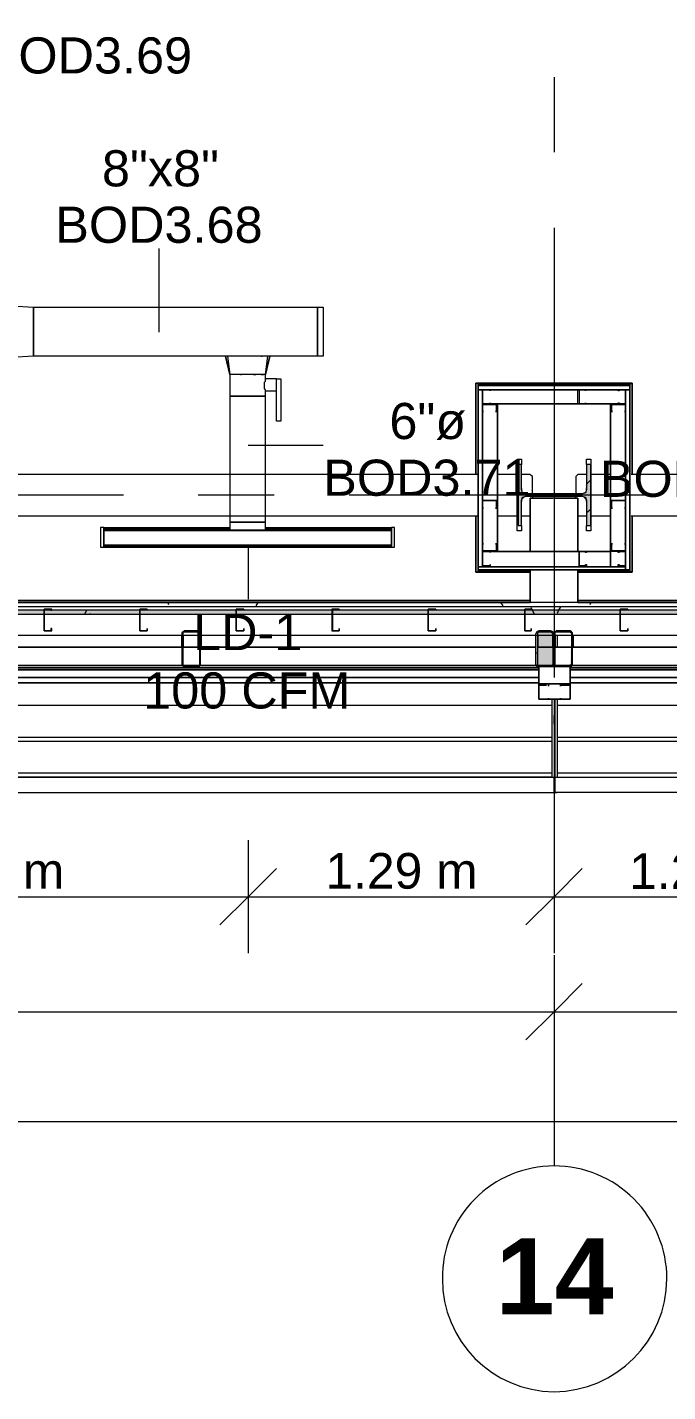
# Model space of a CAD drawing. Header units: metres. Extents: x 98 to 337, y -7 to 53.
# Drawn here: x 124.1 to 126.81, y 8.27 to 14.03 of the extents above; entities that cross this region are included whole.
import ezdxf

# ---------------------------------------------------------------- set-up
doc = ezdxf.new("R2010")
doc.units = ezdxf.units.M
doc.layers.add('HVAC - Ductos', color=5, linetype='Continuous', lineweight=0)
doc.layers.add('PDF_Text', color=7, linetype='Continuous', lineweight=0)
doc.layers.add('PDF_Geometry', color=7, linetype='Continuous', lineweight=0, true_color=0xaaaaaa)
doc.layers.add('PDF_Solid Fills', color=7, linetype='Continuous', lineweight=0, true_color=0xffffff)
doc.styles.add('PDF Helvetica', font='')
doc.styles.add('PDF Helvetica Bold', font='')
doc.styles.get('PDF Helvetica').set_extended_font_data('Helvetica')
doc.styles.get('PDF Helvetica Bold').set_extended_font_data('Helvetica', bold=True)

msp = doc.modelspace()

# ---------------------------------------------------------------- hatches: boundary and pattern name
at = {"layer": 'PDF_Solid Fills', "lineweight": 0, "transparency": 33554559}
for points in [[(126.189, 12.0775), (126.189, 12.1829), (126.1752, 12.1829), (126.1752, 11.9263), (126.189, 11.9263), (126.189, 12.0362), (126.1935, 12.05), (126.4593, 12.05), (126.4639, 12.0454), (126.4639, 11.9263), (126.4822, 11.9263), (126.4822, 12.1829), (126.4639, 12.1829), (126.4593, 12.0683), (126.4455, 12.0637), (126.2072, 12.0591), (126.2072, 12.0637), (126.1935, 12.0637), (126.1935, 12.0775)], [(126.2485, 11.3398), (126.2531, 11.3398), (126.2531, 11.3306), (126.3218, 11.3352), (126.3264, 11.4766), (126.3264, 11.4772), (126.3218, 11.4818), (126.2531, 11.4818), (126.2485, 11.4727)]]:
    msp.add_hatch(color=256, dxfattribs=at).paths.add_polyline_path(points)
h = msp.add_hatch(color=256, dxfattribs=at)
h.paths.add_polyline_path([(107.9354, 11.5506), (107.9354, 11.5689), (105.9562, 11.5689), (105.9562, 11.5506)])
h.paths.add_polyline_path([(154.6138, 11.5689), (154.6138, 11.5506), (155.4202, 11.5506), (155.4202, 11.5689)])
h.paths.add_polyline_path([(155.4248, 11.5689), (155.4248, 11.5506), (157.4499, 11.5506), (157.4499, 11.5689)])
h.paths.add_polyline_path([(157.4544, 11.5689), (157.4544, 11.5506), (158.9939, 11.5506), (158.9939, 11.5689)])
h.paths.add_polyline_path([(152.5841, 11.5689), (152.5841, 11.5506), (154.6092, 11.5506), (154.6092, 11.5689)])
h.paths.add_polyline_path([(150.5544, 11.5689), (150.5544, 11.5506), (152.5795, 11.5506), (152.5795, 11.5689)])
h.paths.add_polyline_path([(149.7434, 11.5689), (149.7434, 11.5506), (150.5498, 11.5506), (150.5498, 11.5689)])
h.paths.add_polyline_path([(147.7137, 11.5689), (147.7137, 11.5506), (149.7388, 11.5506), (149.7388, 11.5689)])
h.paths.add_polyline_path([(144.8731, 11.5689), (144.8731, 11.5506), (147.7092, 11.5506), (147.7092, 11.5689)])
h.paths.add_polyline_path([(142.8434, 11.5689), (142.8434, 11.5506), (144.8685, 11.5506), (144.8685, 11.5689)])
h.paths.add_polyline_path([(140.0027, 11.5689), (140.0027, 11.5506), (142.8388, 11.5506), (142.8388, 11.5689)])
h.paths.add_polyline_path([(137.973, 11.5689), (137.973, 11.5506), (139.9981, 11.5506), (139.9981, 11.5689)])
h.paths.add_polyline_path([(137.1621, 11.5689), (137.1621, 11.5506), (137.9685, 11.5506), (137.9685, 11.5689)])
h.paths.add_polyline_path([(135.1324, 11.5689), (135.1324, 11.5506), (137.1575, 11.5506), (137.1575, 11.5689)])
h.paths.add_polyline_path([(133.1027, 11.5689), (133.1027, 11.5506), (135.1278, 11.5506), (135.1278, 11.5689)])
h.paths.add_polyline_path([(132.2917, 11.5689), (132.2917, 11.5506), (133.0981, 11.5506), (133.0981, 11.5689)])
h.paths.add_polyline_path([(130.2621, 11.5689), (130.2621, 11.5506), (132.2872, 11.5506), (132.2872, 11.5689)])
h.paths.add_polyline_path([(128.2324, 11.5689), (128.2324, 11.5506), (130.2575, 11.5506), (130.2575, 11.5689)])
h.paths.add_polyline_path([(127.4214, 11.5689), (127.4214, 11.5506), (128.2278, 11.5506), (128.2278, 11.5689)])
h.paths.add_polyline_path([(125.3917, 11.5689), (125.3917, 11.5506), (127.4168, 11.5506), (127.4168, 11.5689)])
h.paths.add_polyline_path([(122.5511, 11.5689), (122.5511, 11.5506), (125.3871, 11.5506), (125.3871, 11.5689)])
h.paths.add_polyline_path([(120.5214, 11.5689), (120.5214, 11.5506), (122.5465, 11.5506), (122.5465, 11.5689)])
h.paths.add_polyline_path([(117.6807, 11.5689), (117.6807, 11.5506), (120.5168, 11.5506), (120.5168, 11.5689)])
h.paths.add_polyline_path([(115.651, 11.5689), (115.651, 11.5506), (117.6761, 11.5506), (117.6761, 11.5689)])
h.paths.add_polyline_path([(114.8401, 11.5689), (114.8401, 11.5506), (115.6464, 11.5506), (115.6464, 11.5689)])
h.paths.add_polyline_path([(112.8104, 11.5689), (112.8104, 11.5506), (114.8355, 11.5506), (114.8355, 11.5689)])
h.paths.add_polyline_path([(110.7807, 11.5689), (110.7807, 11.5506), (112.8058, 11.5506), (112.8058, 11.5689)])
h.paths.add_polyline_path([(109.9698, 11.5689), (109.9698, 11.5506), (110.7761, 11.5506), (110.7761, 11.5689)])
h.paths.add_polyline_path([(107.94, 11.5689), (107.94, 11.5506), (109.9652, 11.5506), (109.9652, 11.5689)])
h = msp.add_hatch(color=256, dxfattribs=at)
h.paths.add_polyline_path([(124.8236, 11.4772), (124.8236, 11.4818), (124.7641, 11.4818)])
h.paths.add_polyline_path([(124.7595, 11.4727), (124.7549, 11.4727), (124.7549, 11.3398)])
h.paths.add_polyline_path([(124.8282, 11.3306), (124.8282, 11.3352), (124.7595, 11.3352)])
h.paths.add_polyline_path([(124.8282, 11.3352), (124.8327, 11.4727), (124.8282, 11.4727)])
h = msp.add_hatch(color=256, dxfattribs=at)
h.paths.add_polyline_path([(126.3997, 11.4772), (126.3997, 11.4818), (126.3356, 11.4818)])
h.paths.add_polyline_path([(126.3997, 11.3352), (126.4043, 11.4721), (126.4043, 11.4727), (126.3997, 11.4727), (126.3951, 11.3398), (126.331, 11.3352), (126.3997, 11.3306)])
h.paths.add_polyline_path([(126.331, 11.4727), (126.3264, 11.4727), (126.3264, 11.3398)])

# ---------------------------------------------------------------- linework, layer by layer
at = {"layer": 'HVAC - Ductos', "lineweight": 0}
for points in [[(124.1272, 12.6411), (123.7607, 12.6181), (123.7607, 12.8701), (124.1272, 12.8472)], [(124.1272, 12.8472), (125.3276, 12.8472), (125.3276, 12.6411), (124.1272, 12.6411)], [(125.0023, 12.5631), (125.0069, 12.5631)], [(125.0573, 12.5631), (125.0618, 12.5631), (125.0664, 12.5631), (125.0618, 12.5631)], [(125.0894, 12.5631), (125.0985, 12.5631)], [(125.1718, 12.3662), (125.1534, 12.3662), (125.1534, 12.5448), (125.1718, 12.5448)], [(124.9565, 11.908), (124.961, 11.908), (124.9656, 11.908), (124.9793, 11.908), (124.9931, 11.908), (125.0114, 11.908), (125.0344, 11.908), (125.0527, 11.908), (125.071, 11.908), (125.0848, 11.908), (125.0985, 11.908), (125.1031, 11.908), (125.1076, 11.908), (125.1076, 11.94), (125.0985, 11.94), (125.0848, 11.94), (125.071, 11.94), (125.0527, 11.94), (125.0344, 11.94), (125.0114, 11.94), (124.9931, 11.94), (124.9793, 11.94), (124.9656, 11.94), (124.9565, 11.94)], [(124.4112, 11.8346), (124.4249, 11.8346), (124.4249, 11.9171), (124.4112, 11.9171)], [(125.6392, 11.8438), (125.6392, 11.9034), (124.4249, 11.9034), (124.4249, 11.908), (125.6392, 11.908), (125.6392, 11.9034), (124.4249, 11.9034), (124.4249, 11.8438)], [(125.6529, 11.8346), (125.6529, 11.9171), (125.6392, 11.9171), (125.6392, 11.8346)]]:
    msp.add_lwpolyline(points, close=True, dxfattribs=at)
for points in [[(124.9565, 12.6411), (124.9473, 12.6411), (124.9427, 12.6411), (124.9381, 12.6411)], [(124.9381, 12.6411), (124.9565, 12.5631), (124.9381, 12.6411)], [(124.9473, 12.6411), (124.9565, 12.5631)], [(125.126, 12.6411), (125.1076, 12.5631), (125.1031, 12.5631), (125.0985, 12.5631), (125.0848, 12.5631), (125.071, 12.5631), (125.0527, 12.5631), (125.0344, 12.5631), (125.0114, 12.5631), (124.9931, 12.5631), (124.9793, 12.5631), (124.9656, 12.5631), (124.961, 12.5631), (124.9565, 12.5631), (124.9565, 12.4715), (124.9565, 11.94), (124.961, 11.94), (124.9656, 11.94), (124.9793, 11.94), (124.9931, 11.94), (125.0114, 11.94), (125.0344, 11.94), (125.0527, 11.94), (125.071, 11.94), (125.0848, 11.94), (125.0985, 11.94), (125.1031, 11.94), (125.1076, 11.94), (125.1076, 12.4715), (125.0985, 12.4715), (125.0848, 12.4715), (125.071, 12.4715), (125.0527, 12.4715), (125.0344, 12.4715), (125.0114, 12.4715), (124.9931, 12.4715), (124.9793, 12.4715), (124.9656, 12.4715), (124.9565, 12.4715), (124.9656, 12.4715), (124.9793, 12.4715), (124.9931, 12.4715), (125.0114, 12.4715), (125.0344, 12.4715), (125.0527, 12.4715), (125.071, 12.4715), (125.0848, 12.4715), (125.0985, 12.4715), (125.1076, 12.4715), (125.1076, 12.4944), (125.1534, 12.4944), (125.1534, 12.499), (125.1534, 12.5036), (125.1534, 12.5127), (125.1534, 12.5173), (125.1534, 12.5264), (125.1534, 12.531), (125.1534, 12.5356), (125.1534, 12.5402)], [(124.9793, 12.6411), (124.961, 12.6411)], [(125.1031, 12.6411), (125.0848, 12.6411), (125.0802, 12.6411), (125.0756, 12.6411), (125.0664, 12.6411), (125.0527, 12.6411), (125.0481, 12.6411), (125.0435, 12.6411), (125.0206, 12.6411), (125.016, 12.6411), (125.0114, 12.6411), (124.9977, 12.6411), (124.9885, 12.6411), (124.9839, 12.6411)], [(125.0894, 12.6411), (125.0939, 12.6411)], [(125.1534, 12.5448), (125.1076, 12.5448), (125.1076, 12.5631), (125.1168, 12.6411)], [(125.1076, 12.5631), (125.126, 12.6411), (125.1214, 12.6411), (125.1168, 12.6411), (125.1076, 12.6411)], [(125.1076, 12.4944), (125.1076, 12.499), (125.1031, 12.5036), (125.1031, 12.5127), (125.1031, 12.5219), (125.1031, 12.531), (125.1076, 12.5356), (125.1076, 12.5402), (125.1076, 12.5448)], [(125.1443, 12.0546), (124.8236, 12.0546)], [(124.4249, 11.885), (124.4249, 11.8942), (124.4249, 11.9125), (124.4249, 11.9171), (124.9565, 11.9171)], [(124.9565, 11.9125), (124.4249, 11.9125)], [(124.4249, 11.8896), (124.4249, 11.8942), (124.4249, 11.8988)], [(125.1076, 11.9171), (125.6392, 11.9171), (125.6392, 11.9125), (125.6392, 11.8942), (125.6392, 11.885)], [(125.6392, 11.9125), (125.1076, 11.9125)], [(125.6392, 11.8988), (125.6392, 11.8942), (125.6392, 11.8896)], [(125.6392, 11.8621), (125.6392, 11.8575), (125.6392, 11.853), (125.6392, 11.8346), (125.6392, 11.8392), (124.4249, 11.8392), (124.4249, 11.8346), (124.4249, 11.853), (124.4249, 11.8575), (124.4249, 11.8621)], [(124.4249, 11.8484), (124.4249, 11.853), (124.4249, 11.8575)], [(124.4249, 11.8346), (125.6392, 11.8346)], [(125.6392, 11.8575), (125.6392, 11.853), (125.6392, 11.8484)]]:
    msp.add_lwpolyline(points, dxfattribs=at)
at = {"layer": 'PDF_Geometry', "lineweight": 0}
for points in [[(145.6291, 35.5724), (158.9481, 35.5724), (158.9481, 25.4148), (157.3124, 25.4148), (157.3124, 25.401), (158.9481, 25.401), (158.9481, 23.912), (157.9447, 23.912), (157.9447, 23.8937), (158.9481, 23.8937), (158.9481, 11.6009), (105.9562, 11.6009)], [(158.9618, 23.8937), (158.9618, 11.6009), (158.9618, 11.5826), (105.9562, 11.5826)], [(126.3264, 13.8185), (126.3264, 13.5024)], [(126.3264, 13.1817), (126.3264, 11.7613)], [(126.0057, 11.7384), (126.2256, 11.7384), (126.0057, 11.7384), (126.0057, 11.7338), (126.0011, 11.7293), (125.9965, 11.7293), (126.2256, 11.7293), (125.9965, 11.7293), (126.0011, 11.7293), (126.0057, 11.7338), (126.0057, 11.7384), (126.0057, 12.5173), (126.0057, 12.5219), (126.0011, 12.5264), (125.9965, 12.5264), (126.6563, 12.5264), (126.6517, 12.5264), (126.6471, 12.5219), (126.6471, 12.5173), (126.6471, 11.7384), (126.6471, 12.499), (126.6287, 12.499), (126.6287, 11.7384), (126.6471, 11.7384), (126.6471, 12.5173), (126.6471, 11.7384), (126.6471, 11.7338), (126.6517, 11.7293), (126.6563, 11.7293), (126.6563, 11.9675), (126.6563, 11.7293), (126.6517, 11.7293), (126.6471, 11.7338), (126.6471, 11.7384), (126.6471, 12.5173), (126.6471, 11.7384)], [(126.0057, 12.5173), (126.0057, 11.7384), (126.0057, 12.5173)], [(126.6471, 12.5173), (126.0057, 12.5173), (126.6471, 12.5173)], [(126.6471, 11.7384), (126.6471, 12.5173), (126.6471, 11.7384)], [(126.189, 11.9262), (126.189, 11.9034), (126.1706, 11.9034), (126.1706, 12.2057), (126.189, 12.2057), (126.189, 12.1829)], [(126.4639, 12.1829), (126.4639, 12.2057), (126.4822, 12.2057), (126.4822, 11.9034), (126.4639, 11.9034), (126.4639, 11.9262)], [(126.0011, 12.1416), (122.3174, 12.1416)], [(126.1706, 12.1416), (126.0881, 12.1416)], [(126.2348, 12.0591), (126.2348, 12.1187), (126.2348, 12.1279), (126.2348, 12.1324), (126.2302, 12.137), (126.2256, 12.1416), (126.221, 12.1416), (126.2164, 12.1416), (126.189, 12.1416)], [(126.4639, 12.1416), (126.4363, 12.1416), (126.4318, 12.1416), (126.4272, 12.1416), (126.4226, 12.137), (126.418, 12.1324), (126.418, 12.1279), (126.418, 12.1187), (126.418, 12.0591)], [(126.4639, 12.1004), (126.4822, 12.1187)], [(126.5647, 12.1416), (126.4822, 12.1416)], [(130.3629, 12.1416), (126.6517, 12.1416)], [(124.5074, 12.0546), (123.2383, 12.0546)], [(126.7296, 12.0546), (125.4605, 12.0546)], [(126.189, 12.0821), (126.189, 12.0729)], [(126.189, 12.0683), (126.1981, 12.0637), (126.2118, 12.0591), (126.4409, 12.0591), (126.4547, 12.0637), (126.4639, 12.0683)], [(126.4639, 12.027), (126.4639, 12.0362), (126.4547, 12.0454), (126.4409, 12.05), (126.2118, 12.05), (126.1981, 12.0454), (126.189, 12.0362), (126.189, 12.027)], [(126.3493, 12.0408), (126.3447, 12.0408), (126.3401, 12.0408), (126.3356, 12.0408), (126.331, 12.0408), (126.3356, 12.0408), (126.3401, 12.0408), (126.3447, 12.0408), (126.3493, 12.0408), (126.4272, 12.0408), (126.2256, 12.0408), (126.3035, 12.0408), (126.3081, 12.0408), (126.3126, 12.0408), (126.3172, 12.0408), (126.3218, 12.0408), (126.3172, 12.0408), (126.3126, 12.0408), (126.3081, 12.0408), (126.3035, 12.0408)], [(126.2348, 12.05), (126.2348, 12.0408)], [(126.4135, 12.05), (126.4226, 12.0591)], [(126.418, 12.0408), (126.418, 12.05)], [(126.4272, 11.8163), (126.4272, 12.0408), (126.4272, 11.8163)], [(126.4639, 12.0729), (126.4639, 12.0821)], [(126.4639, 11.9812), (126.4822, 11.995)], [(122.3174, 11.9675), (126.0011, 11.9675)], [(126.6471, 11.7384), (126.4272, 11.7384), (126.6471, 11.7384), (126.4272, 11.7384), (126.6471, 11.7384), (126.5647, 11.7384), (126.0057, 11.7384), (126.6287, 11.7384), (126.6287, 11.7521), (126.0057, 11.7521), (126.0057, 11.7384), (126.0057, 11.7338), (126.0011, 11.7293), (125.9965, 11.7293), (125.9965, 11.9675), (125.9965, 11.7293), (125.9965, 11.9675), (125.9965, 11.7293), (126.0011, 11.7293), (126.0057, 11.7338), (126.0057, 11.7384), (126.2256, 11.7384), (126.0057, 11.7384), (126.2256, 11.7384), (126.0057, 11.7384)], [(126.0881, 11.9675), (126.1706, 11.9675)], [(126.189, 11.9675), (126.2164, 11.9675), (126.221, 11.9675), (126.2256, 11.9675)], [(126.4272, 11.9675), (126.4318, 11.9675), (126.4363, 11.9675), (126.4639, 11.9675)], [(126.4822, 11.9675), (126.5647, 11.9675)], [(126.6517, 11.9675), (130.3629, 11.9675)], [(126.3264, 11.7613), (126.3264, 11.2848)], [(126.0057, 11.7384), (126.6471, 11.7384), (126.0057, 11.7384)], [(117.2318, 11.6009), (126.2256, 11.6009)], [(126.2256, 11.6009), (117.2318, 11.6009)], [(117.2318, 11.6009), (126.2256, 11.6009)], [(117.2318, 11.6009), (126.2256, 11.6009)], [(117.2318, 11.6009), (126.2256, 11.6009)], [(126.2256, 11.6009), (117.2318, 11.6009)], [(117.2318, 11.6009), (126.2256, 11.6009)], [(126.2256, 11.6009), (117.2318, 11.6009)], [(126.4272, 11.6009), (135.421, 11.6009)], [(135.421, 11.6009), (126.4272, 11.6009)], [(126.4272, 11.6009), (135.421, 11.6009)], [(126.4272, 11.6009), (135.421, 11.6009)], [(126.4272, 11.6009), (135.421, 11.6009)], [(135.421, 11.6009), (126.4272, 11.6009)], [(126.4272, 11.6009), (135.421, 11.6009)], [(135.421, 11.6009), (126.4272, 11.6009)], [(125.3871, 11.5689), (124.9839, 11.5689), (124.5762, 11.5689), (124.173, 11.5689), (123.7652, 11.5689), (123.362, 11.5689), (122.9542, 11.5689), (122.5511, 11.5689)], [(125.3871, 11.5506), (124.9839, 11.5506), (124.5762, 11.5506), (124.173, 11.5506), (123.7652, 11.5506), (123.362, 11.5506), (122.9542, 11.5506), (122.5511, 11.5506)], [(127.4168, 11.5689), (127.0137, 11.5689), (126.6059, 11.5689), (126.2027, 11.5689), (125.7949, 11.5689), (125.3917, 11.5689)], [(127.4168, 11.5506), (127.0137, 11.5506), (126.6059, 11.5506), (126.2027, 11.5506), (125.7949, 11.5506), (125.3917, 11.5506)], [(105.9562, 11.4635), (159.0855, 11.4635), (159.0855, 11.4818)], [(124.7549, 11.4131), (124.7549, 11.4635)], [(124.7595, 11.4635), (124.7595, 11.4131)], [(124.8282, 11.4681), (124.8327, 11.4727)], [(124.8282, 11.4131), (124.8282, 11.4635)], [(124.8327, 11.4635), (124.8327, 11.4131)], [(126.2485, 11.4635), (126.2485, 11.4131)], [(126.2576, 11.4635), (126.2576, 11.4131)], [(126.3218, 11.4544), (126.3264, 11.4589), (126.331, 11.4635), (126.331, 11.4131)], [(126.3218, 11.4131), (126.3218, 11.4635)], [(126.3401, 11.4635), (126.3401, 11.4131)], [(126.3447, 11.4772), (126.3493, 11.4818)], [(126.3997, 11.4086), (126.4043, 11.4131), (126.4043, 11.4635)], [(126.4089, 11.4131), (126.4089, 11.4635)], [(124.7549, 11.3994), (124.7595, 11.404)], [(124.8282, 11.349), (124.8327, 11.3536)], [(126.2485, 11.3856), (126.2576, 11.3902)], [(124.8099, 11.3306), (124.8145, 11.3352)], [(126.3172, 11.1932), (126.3035, 11.1932), (126.3035, 11.1978), (126.3035, 11.1932), (126.3172, 11.1932), (126.3264, 11.1932), (126.331, 11.1932), (126.3401, 11.1932), (126.3538, 11.1932), (126.3447, 11.1932), (126.3538, 11.1932), (126.3035, 11.1932), (126.2622, 11.1932), (126.2622, 11.1978), (126.2622, 11.2482), (126.2622, 11.2528), (126.2622, 11.2574), (126.2622, 11.3306), (126.2622, 11.2574), (126.2622, 11.2528), (126.2622, 11.2482), (126.2622, 11.1978), (126.2622, 11.1932), (126.3035, 11.1932), (126.2943, 11.1932), (126.2989, 11.1932), (126.3035, 11.1932), (126.3538, 11.1932), (126.3584, 11.1932), (126.363, 11.1932), (126.3584, 11.1932), (126.3538, 11.1932), (126.3538, 11.1978), (126.3538, 11.1932), (126.3584, 11.1932), (126.363, 11.1932), (126.3584, 11.1932), (126.3538, 11.1932), (126.3035, 11.1932), (126.2943, 11.1932), (126.2989, 11.1932), (126.3035, 11.1932), (126.3538, 11.1932), (126.3447, 11.1932), (126.3538, 11.1932), (126.3401, 11.1932), (126.3401, 10.8633), (129.3823, 10.8633)], [(126.3218, 11.3306), (126.331, 11.3306), (126.3218, 11.3306), (126.3264, 11.3352)], [(126.3218, 11.3306), (126.331, 11.3306), (126.3218, 11.3306)], [(126.3218, 11.3306), (126.331, 11.3306), (126.3218, 11.3306)], [(126.3264, 11.3398), (126.331, 11.3444)], [(124.7549, 11.262), (124.8327, 11.262)], [(126.3035, 11.2482), (126.3035, 11.2528), (126.3035, 11.2574)], [(126.3035, 11.2574), (126.3035, 11.2528), (126.3035, 11.2482)], [(126.3035, 11.2574), (126.3035, 11.2528), (126.3035, 11.2482)], [(126.3538, 11.2482), (126.3538, 11.2528), (126.3538, 11.2574)], [(126.3538, 11.2482), (126.3538, 11.2528), (126.3538, 11.2574)], [(126.3538, 11.2482), (126.3538, 11.2528), (126.3538, 11.2574)], [(107.94, 11.1932), (107.9354, 11.1932), (107.94, 11.1932), (107.94, 10.8633), (107.9354, 10.8633), (111.0052, 10.8633), (111.0006, 10.8633), (114.0704, 10.8633), (114.0658, 10.8633), (117.1355, 10.8633), (117.1309, 10.8633), (120.2006, 10.8633), (120.196, 10.8633), (123.2658, 10.8633), (123.2612, 10.8633), (126.331, 10.8633), (126.3264, 10.8633), (129.3961, 10.8633), (129.3915, 10.8633), (132.4613, 10.8633)], [(123.2612, 10.7992), (126.331, 10.7992), (126.331, 10.8084), (126.331, 10.8175), (126.331, 10.8312), (126.331, 10.845), (126.331, 10.8633), (126.331, 11.1932), (126.3264, 11.1932), (126.3172, 11.1932), (126.3172, 10.8633), (123.275, 10.8633)], [(126.3035, 11.1978), (126.3035, 11.1932)], [(126.3035, 11.1978), (126.3035, 11.1932)], [(126.3081, 11.1932), (126.3035, 11.1932), (126.3081, 11.1932)], [(126.3126, 11.1932), (126.3035, 11.1932), (126.3126, 11.1932)], [(126.3264, 11.1932), (126.3264, 10.8633)], [(126.331, 11.1932), (126.3401, 11.1932)], [(126.3172, 11.1657), (123.275, 11.1657)], [(126.3264, 11.0878), (126.3264, 11.1245)], [(126.3264, 11.1245), (126.3264, 10.9687)], [(129.3823, 11.1657), (126.3401, 11.1657)], [(123.275, 11.0328), (126.3172, 11.0328)], [(126.3172, 11.0145), (123.275, 11.0145)], [(126.3401, 11.0328), (129.3823, 11.0328)], [(129.3823, 11.0145), (126.3401, 11.0145)], [(123.275, 10.8816), (126.3172, 10.8816)], [(129.3961, 10.7992), (126.3264, 10.7992), (126.3264, 10.8084), (126.3264, 10.8175), (126.3264, 10.8312), (126.3264, 10.845), (126.3264, 10.8633), (126.331, 10.8633)], [(126.3401, 10.8816), (129.3823, 10.8816)], [(126.3172, 10.7992), (126.3264, 10.7992)], [(126.3264, 10.8084), (126.3264, 10.1715)], [(126.331, 10.7992), (126.3401, 10.7992)], [(126.3264, 10.0157), (126.3264, 9.8553)], [(126.3264, 9.695), (126.3264, 9.2231)]]:
    msp.add_lwpolyline(points, dxfattribs=at)
at = {"layer": 'PDF_Geometry', "color": 7, "lineweight": 0}
for points in [[(124.6587, 12.7418), (124.6587, 13.0946)], [(125.0344, 12.2653), (125.3505, 12.2653)], [(125.0344, 11.8346), (125.0344, 11.6147)], [(125.0344, 10.5976), (125.0344, 10.3593), (125.0344, 10.1211)], [(126.3264, 10.5976), (126.3264, 10.3593), (126.3264, 10.1211)], [(125.1534, 10.4785), (125.0344, 10.3593), (124.9152, 10.2402)], [(126.4455, 10.4785), (126.3264, 10.3593), (126.2072, 10.2402)], [(106.5289, 10.3593), (107.9354, 10.3593), (109.2642, 10.3593), (111.5642, 10.3593), (113.7267, 10.3593), (115.9672, 10.3593), (117.1309, 10.3593), (118.4917, 10.3593), (120.6909, 10.3593), (122.8352, 10.3593), (125.0344, 10.3593), (126.3264, 10.3593), (127.6001, 10.3593), (129.7901, 10.3593), (132.1635, 10.3593)], [(126.3264, 10.1119), (126.3264, 9.8737), (126.3264, 9.64)], [(126.4455, 9.9928), (126.3264, 9.8737), (126.2072, 9.7546)], [(107.6972, 9.8737), (117.1309, 9.8737), (126.3264, 9.8737), (135.5219, 9.8737), (144.7219, 9.8737), (153.9174, 9.8737), (158.751, 9.8737)], [(107.6972, 9.4109), (158.751, 9.4109)]]:
    msp.add_lwpolyline(points, dxfattribs=at)
msp.add_lwpolyline([(125.3505, 12.8472), (125.3505, 12.6411), (125.3276, 12.6411), (125.3276, 12.8472)], close=True, dxfattribs=at)
at = {"layer": 'PDF_Geometry', "lineweight": 0}
for points in [[(126.0057, 12.5173), (126.6471, 12.5173), (126.6471, 12.5219), (126.6517, 12.5264), (126.6563, 12.5264), (125.9965, 12.5264), (125.9965, 12.1416), (125.9965, 12.5264), (125.9965, 12.1416), (125.9965, 12.5264), (126.6563, 12.5264), (126.6517, 12.5264), (126.6471, 12.5219), (126.6471, 12.5173), (126.0057, 12.5173), (126.0057, 12.5219), (126.0011, 12.5264), (125.9965, 12.5264), (126.0011, 12.5264), (126.0057, 12.5219), (126.0057, 12.5173), (126.0057, 11.7384), (126.0057, 12.5173), (126.0057, 12.5219), (126.0011, 12.5264), (125.9965, 12.5264), (126.6563, 12.5264), (126.6563, 12.1416), (126.6563, 12.5264), (126.6563, 12.1416), (126.6563, 12.5264), (126.6517, 12.5264), (126.6471, 12.5219), (126.6471, 12.5173), (126.6471, 11.7384), (126.4272, 11.7384), (126.6471, 11.7384), (126.6471, 11.7338), (126.6517, 11.7293), (126.6563, 11.7293), (126.4272, 11.7293), (126.6563, 11.7293), (126.6517, 11.7293), (126.6471, 11.7338), (126.6471, 11.7384), (126.6471, 12.4394), (126.6471, 12.5173), (126.0057, 12.5173), (126.6471, 12.5173), (126.0057, 12.5173), (126.6471, 12.5173), (126.0057, 12.5173), (126.0057, 12.499), (126.6471, 12.499), (126.6471, 12.5173)], [(126.0057, 11.7338), (126.0057, 12.5219), (126.6471, 12.5219), (126.6471, 11.7338), (126.4272, 11.7338), (126.6471, 11.7338), (126.6471, 12.5219), (126.0057, 12.5219), (126.0057, 11.7338), (126.2256, 11.7338)], [(126.0057, 12.4394), (126.0057, 11.8163), (126.0057, 11.7384), (126.0057, 12.5173)], [(126.0057, 11.7384), (126.0057, 12.5173)], [(126.024, 12.499), (126.0057, 12.499), (126.0057, 11.7521), (126.024, 11.7521)], [(126.024, 12.4394), (126.024, 12.499), (126.0561, 12.499), (126.0561, 12.4944), (126.0561, 12.499), (126.024, 12.499), (126.024, 12.4394), (126.0561, 12.4394)], [(126.6287, 12.4394), (126.5647, 12.4394), (126.5647, 11.8163), (126.5647, 12.4394), (126.6287, 12.4394), (126.6287, 12.499), (126.024, 12.499), (126.024, 12.4394), (126.0881, 12.4394), (126.5647, 12.4394), (126.0881, 12.4394), (126.0881, 11.8163), (126.024, 11.8163), (126.0881, 11.8163), (126.0881, 12.4394), (126.024, 12.4394), (126.024, 11.8163), (126.024, 11.7521), (126.5647, 11.7521), (126.6287, 11.7521)], [(126.4318, 12.4394), (126.4272, 12.4394), (126.4272, 12.499), (126.4318, 12.499), (126.4593, 12.499), (126.4593, 12.4944), (126.4593, 12.499), (126.4318, 12.499), (126.4318, 12.4394), (126.4593, 12.4394)], [(126.6287, 12.499), (126.6287, 12.4394), (126.5967, 12.4394), (126.5967, 12.444), (126.6013, 12.444), (126.6013, 12.4394), (126.6287, 12.4394), (126.6287, 12.499), (126.6013, 12.499), (126.6013, 12.4944), (126.5967, 12.4944), (126.5967, 12.499)], [(126.024, 12.4348), (126.024, 12.4394), (126.0835, 12.4394), (126.0881, 12.4348), (126.0881, 12.4073), (126.0789, 12.4073), (126.0835, 12.4073), (126.0835, 12.4348), (126.024, 12.4348), (126.024, 12.4073)], [(126.0561, 12.444), (126.0561, 12.4394)], [(126.4593, 12.444), (126.4593, 12.4394)], [(126.5647, 12.4348), (126.5692, 12.4394), (126.6287, 12.4394), (126.6287, 12.4348), (126.6287, 12.4073), (126.6242, 12.4073), (126.6287, 12.4073), (126.6287, 12.4348), (126.5692, 12.4348), (126.5692, 12.4073), (126.5738, 12.4073), (126.5647, 12.4073)], [(126.0286, 12.4073), (126.024, 12.4073)], [(126.4639, 11.9262), (126.4822, 11.9262), (126.4822, 12.1829), (126.4639, 12.1829), (126.4639, 12.0775), (126.4593, 12.0637), (126.4455, 12.0591), (126.2072, 12.0591), (126.1935, 12.0637), (126.189, 12.0775), (126.189, 12.1829), (126.1752, 12.1829), (126.1752, 11.9262), (126.189, 11.9262), (126.189, 12.0316), (126.1935, 12.0454), (126.2072, 12.05), (126.4455, 12.05), (126.4593, 12.0454), (126.4639, 12.0316)], [(126.2256, 11.8163), (126.2256, 12.0408)], [(126.024, 12.0316), (126.0835, 12.0316), (126.0881, 12.0316), (126.0881, 11.9996), (126.0789, 11.9996), (126.0835, 11.9996), (126.0835, 12.0316), (126.024, 12.0316), (126.024, 11.9996)], [(126.0286, 11.9996), (126.024, 11.9996)], [(126.5647, 12.0316), (126.5692, 12.0316), (126.6287, 12.0316), (126.6287, 11.9996), (126.6242, 11.9996), (126.6287, 11.9996), (126.6287, 12.0316), (126.5692, 12.0316), (126.5692, 11.9996), (126.5738, 11.9996), (126.5647, 11.9996)], [(126.6563, 11.9675), (126.6563, 11.7293), (126.4272, 11.7293), (126.6563, 11.7293)], [(126.0881, 11.8209), (126.0835, 11.8163), (126.024, 11.8163), (126.024, 11.8209), (126.024, 11.8484), (126.0286, 11.8484), (126.024, 11.8484), (126.024, 11.8209), (126.0835, 11.8209), (126.0835, 11.8484), (126.0789, 11.8484), (126.0881, 11.8484)], [(126.024, 11.7521), (126.024, 11.7567), (126.024, 11.8163), (126.0561, 11.8163), (126.0561, 11.8118), (126.0561, 11.8163), (126.024, 11.8163), (126.024, 11.7567), (126.0561, 11.7567), (126.0561, 11.7613), (126.0561, 11.7521)], [(126.5647, 11.7521), (126.5647, 11.8163), (126.0881, 11.8163), (126.5647, 11.8163)], [(126.4318, 11.7521), (126.4318, 11.7567), (126.4318, 11.8163), (126.4639, 11.8163), (126.4639, 11.8118), (126.4593, 11.8118), (126.4593, 11.8163), (126.4318, 11.8163), (126.4318, 11.7567), (126.4593, 11.7567), (126.4593, 11.7613), (126.4639, 11.7613), (126.4639, 11.7521)], [(126.6287, 11.8209), (126.6287, 11.8163), (126.5692, 11.8163), (126.5647, 11.8209), (126.5647, 11.8484), (126.5738, 11.8484), (126.5692, 11.8484), (126.5692, 11.8209), (126.6287, 11.8209), (126.6287, 11.8484)], [(126.6287, 11.8163), (126.6287, 11.7567), (126.6287, 11.7521), (126.5967, 11.7521), (126.5967, 11.7613), (126.6013, 11.7613), (126.6013, 11.7567), (126.6287, 11.7567), (126.6287, 11.8163), (126.6013, 11.8163), (126.6013, 11.8118), (126.5967, 11.8118), (126.5967, 11.8163)], [(126.6242, 11.8484), (126.6287, 11.8484)], [(126.2256, 11.7293), (125.9965, 11.7293)], [(126.2256, 11.6009), (126.2256, 11.7384)], [(126.4272, 11.6009), (126.4272, 11.7384)], [(117.2318, 11.6101), (126.2256, 11.6101)], [(117.2318, 11.6101), (126.2256, 11.6101)], [(117.2318, 11.6009), (126.2256, 11.6009)], [(126.4272, 11.6101), (135.421, 11.6101)], [(126.4272, 11.6101), (135.421, 11.6101)], [(126.4272, 11.6009), (135.421, 11.6009)], [(124.2051, 11.5735), (124.173, 11.5735), (124.173, 11.4818), (124.2051, 11.4818), (124.2051, 11.491), (124.2005, 11.491), (124.2005, 11.4818), (124.173, 11.4818), (124.173, 11.5735), (124.2005, 11.5735), (124.2005, 11.5689), (124.2051, 11.5689)], [(124.6082, 11.5735), (124.5808, 11.5735), (124.5762, 11.5735), (124.5762, 11.4818), (124.5808, 11.4818), (124.6082, 11.4818), (124.6082, 11.491), (124.6082, 11.4818), (124.5808, 11.4818), (124.5762, 11.4818), (124.5762, 11.5735), (124.5808, 11.5735), (124.6082, 11.5735), (124.6082, 11.5689)], [(125.016, 11.5735), (124.9839, 11.5735), (124.9839, 11.4818), (125.016, 11.4818), (125.016, 11.491), (125.016, 11.4818), (124.9839, 11.4818), (124.9839, 11.5735), (125.016, 11.5735), (125.016, 11.5689)], [(125.4192, 11.5735), (125.3917, 11.5735), (125.3871, 11.5735), (125.3871, 11.4818), (125.3917, 11.4818), (125.4192, 11.4818), (125.4192, 11.491), (125.4192, 11.4818), (125.3917, 11.4818), (125.3917, 11.5735), (125.4192, 11.5735), (125.4192, 11.5689)], [(125.827, 11.5735), (125.7949, 11.5735), (125.7949, 11.4818), (125.827, 11.4818), (125.827, 11.491), (125.827, 11.4818), (125.7949, 11.4818), (125.7949, 11.5735), (125.827, 11.5735), (125.827, 11.5689)], [(126.2302, 11.5735), (126.2027, 11.5735), (126.2027, 11.4818), (126.2302, 11.4818), (126.2302, 11.491), (126.2302, 11.4818), (126.2027, 11.4818), (126.2027, 11.5735), (126.2302, 11.5735), (126.2302, 11.5689)], [(126.6379, 11.5735), (126.6105, 11.5735), (126.6059, 11.5735), (126.6059, 11.4818), (126.6105, 11.4818), (126.6379, 11.4818), (126.6379, 11.491), (126.6379, 11.4818), (126.6105, 11.4818), (126.6059, 11.4818), (126.6059, 11.5735), (126.6105, 11.5735), (126.6379, 11.5735), (126.6379, 11.5689)], [(124.7549, 11.3398), (124.7595, 11.3306), (124.7641, 11.3306), (124.8236, 11.3306), (124.8282, 11.3306), (124.8327, 11.3398), (124.8327, 11.4727), (124.8282, 11.4772), (124.8236, 11.4818), (124.7641, 11.4818), (124.7595, 11.4772), (124.7549, 11.4727)], [(124.8236, 11.3352), (124.7641, 11.3352), (124.7595, 11.3352), (124.7595, 11.3398), (124.7595, 11.4727), (124.7595, 11.4772), (124.7641, 11.4772), (124.8236, 11.4772), (124.8282, 11.4772), (124.8282, 11.4727), (124.8282, 11.3398), (124.8282, 11.3352)], [(126.3126, 11.4818), (126.2622, 11.4818), (126.2531, 11.4772), (126.2485, 11.4681), (126.2485, 11.3398), (126.2531, 11.3306), (126.2622, 11.3306), (126.3126, 11.3306), (126.3218, 11.3306), (126.3264, 11.3398), (126.3264, 11.4681), (126.3218, 11.4772)], [(126.2576, 11.4681), (126.2576, 11.4727), (126.2622, 11.4772), (126.3126, 11.4772), (126.3172, 11.4727), (126.3218, 11.4681), (126.3218, 11.3398), (126.3172, 11.3352), (126.3126, 11.3352), (126.2622, 11.3352), (126.2576, 11.3352), (126.2576, 11.3398)], [(126.3951, 11.4818), (126.3356, 11.4818), (126.331, 11.4772), (126.3264, 11.4727), (126.3264, 11.3398), (126.331, 11.3306), (126.3356, 11.3306), (126.3951, 11.3306), (126.3997, 11.3306), (126.4043, 11.3398), (126.4043, 11.4727), (126.3997, 11.4772)], [(126.3951, 11.4772), (126.3997, 11.4727), (126.3997, 11.3398), (126.3951, 11.3352), (126.3356, 11.3352), (126.331, 11.3352), (126.331, 11.3398), (126.331, 11.4727), (126.331, 11.4772), (126.3356, 11.4772)], [(124.7549, 11.4131), (123.2979, 11.4131)], [(124.7915, 11.4131), (124.7595, 11.4131), (124.7915, 11.4131), (124.8282, 11.4131)], [(124.8327, 11.4131), (126.2485, 11.4131)], [(126.2576, 11.4131), (126.3218, 11.4131)], [(126.3997, 11.4131), (126.331, 11.4131)], [(127.82, 11.4131), (126.4043, 11.4131)], [(124.7549, 11.3352), (123.2979, 11.3352)], [(124.7915, 11.326), (123.3299, 11.326)], [(124.7915, 11.3169), (123.3299, 11.3169)], [(124.7915, 11.3352), (124.7595, 11.3352)], [(124.8282, 11.3352), (124.7915, 11.3352)], [(126.2622, 11.326), (124.7915, 11.326)], [(126.2622, 11.3169), (124.7915, 11.3169)], [(126.2531, 11.3352), (124.8327, 11.3352)], [(126.3172, 11.3352), (126.2622, 11.3352)], [(127.8567, 11.3352), (127.8246, 11.3352), (126.3997, 11.3352), (126.331, 11.3352), (126.3997, 11.3352), (127.8246, 11.3352)], [(126.3951, 11.1932), (126.3538, 11.1932), (126.3951, 11.1932), (126.3951, 11.1978), (126.3951, 11.2482), (126.3951, 11.2528), (126.3951, 11.2574), (126.3951, 11.3306), (126.3951, 11.2574), (126.3951, 11.2528), (126.3951, 11.2482), (126.3951, 11.1978)], [(127.8567, 11.326), (126.3951, 11.326)], [(127.8567, 11.3169), (126.3951, 11.3169)], [(124.7915, 11.2848), (123.3299, 11.2848)], [(126.2622, 11.262), (124.7915, 11.262), (123.3299, 11.262), (124.7915, 11.262)], [(126.2622, 11.2848), (124.7915, 11.2848)], [(126.2622, 11.2574), (126.3951, 11.2574)], [(126.2943, 11.2528), (126.2622, 11.2528)], [(126.3035, 11.2574), (126.3035, 11.2528), (126.3035, 11.2482), (126.3035, 11.2528)], [(126.3035, 11.2482), (126.3035, 11.2528), (126.3035, 11.2574), (126.3035, 11.2528)], [(126.3538, 11.2574), (126.3538, 11.2528), (126.3538, 11.2482), (126.3538, 11.2528)], [(126.3538, 11.2574), (126.3538, 11.2528), (126.3538, 11.2482), (126.3538, 11.2528)], [(126.3951, 11.2528), (126.3584, 11.2528)], [(127.8567, 11.2848), (126.3951, 11.2848)], [(126.3951, 11.262), (127.8567, 11.262), (129.3274, 11.262), (127.8567, 11.262)], [(126.3538, 11.1978), (126.3538, 11.1932)], [(126.3264, 11.1657), (126.331, 11.1657)], [(126.331, 11.0328), (126.3264, 11.0328)], [(126.3264, 11.0145), (126.331, 11.0145)], [(126.331, 10.8816), (126.3264, 10.8816)]]:
    msp.add_lwpolyline(points, close=True, dxfattribs=at)
at = {"layer": 'PDF_Geometry', "color": 254, "lineweight": 0, "true_color": 0xeaeaea}
for points in [[(124.6998, 11.5918), (124.6953, 11.6009)], [(125.0756, 11.6009), (125.0664, 11.5872)], [(126.1111, 11.5872), (126.1019, 11.6009)], [(126.2439, 11.5506), (126.2348, 11.5689), (126.2302, 11.5781)], [(126.3538, 11.5826), (126.3447, 11.5689), (126.3401, 11.5551)], [(126.4822, 11.6009), (126.4776, 11.5918)], [(124.3517, 11.5689), (124.3425, 11.5506)], [(124.37, 11.5506), (124.3654, 11.5551)]]:
    msp.add_lwpolyline(points, dxfattribs=at)
at = {"layer": 'PDF_Geometry', "color": 254, "lineweight": 0, "true_color": 0xd2d2d2}
msp.add_lwpolyline([(125.3871, 11.5277), (125.3917, 11.5277)], dxfattribs=at)
at = {"layer": 'PDF_Geometry', "lineweight": 0}
msp.add_lwpolyline([(126.3264, 9.2231, 0.41662), (125.8545, 8.7466, 0.41303), (126.3264, 8.2701, 0.411051), (126.8029, 8.7466, 0.414636)], format="xyb", close=True, dxfattribs=at)

# ---------------------------------------------------------------- texts
at = {"layer": 'PDF_Text', "lineweight": 0, "attachment_point": 4, "style": 'PDF Helvetica'}
for s, insert, char_height in [('BOD3.69', (123.9219, 13.909), 0.15242), ('8"x8"', (124.4168, 13.4325), 0.15242), ('BOD3.68', (124.2197, 13.1943), 0.15242), ('6"ø', (125.6309, 12.365), 0.15242), ('BOD3.71', (125.3514, 12.1267), 0.15242), ('BOD3.77', (126.5198, 12.1221), 0.15242), ('LD-1', (124.8016, 11.4761), 0.15242), ('100 CFM', (124.5909, 11.2287), 0.15242), ('2.20 m', (123.6149, 10.4674), 0.15053), ('1.29 m', (125.3606, 10.4674), 0.15053), ('1.27 m', (126.6436, 10.4674), 0.15053)]:
    msp.add_mtext(s, dxfattribs=dict(at, insert=insert, char_height=char_height))
at = {"layer": 'PDF_Text', "color": 253, "lineweight": 0, "true_color": 0xaaaaaa, "insert": (126.08, 8.7574), "char_height": 0.32008, "attachment_point": 4, "style": 'PDF Helvetica Bold'}
msp.add_mtext('14', dxfattribs=at)

doc.saveas('drawing.dxf')
